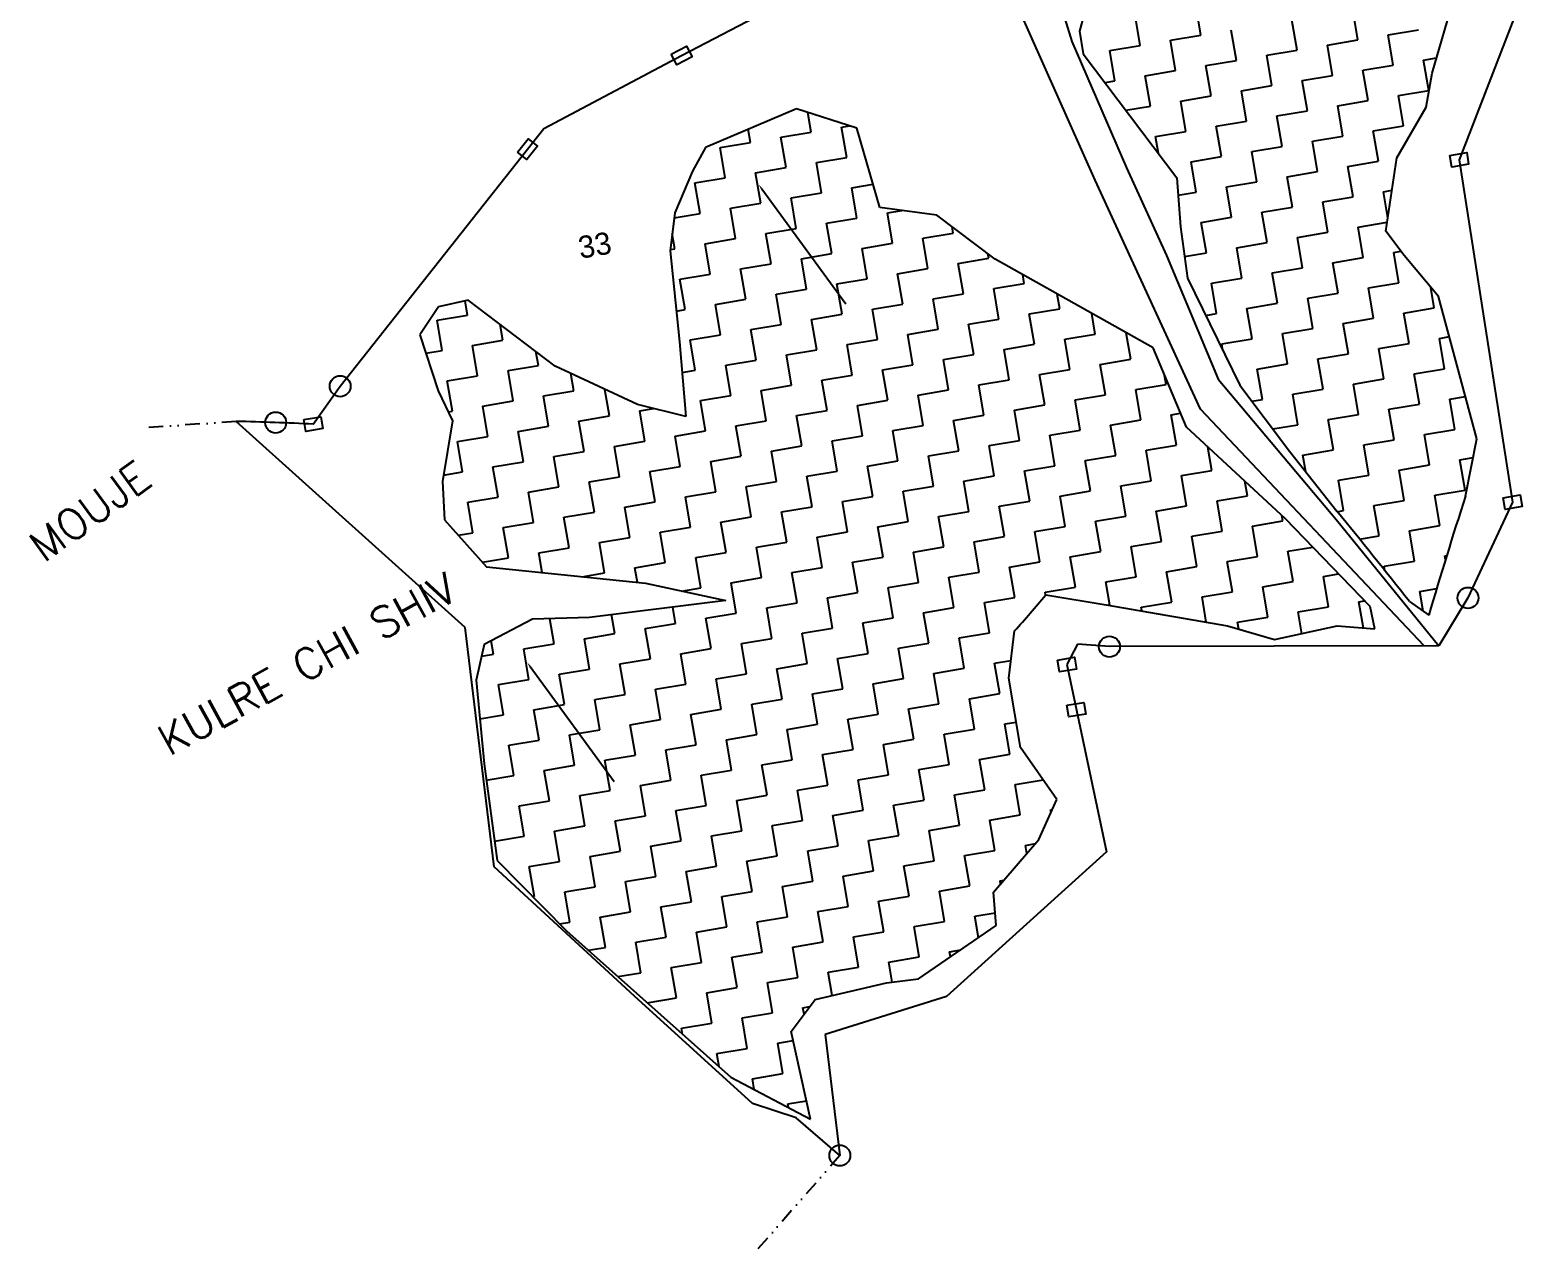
# Model space of a CAD drawing. Header units: metres. Extents: x 354410 to 356152, y 1750270 to 1752236.
# Drawn here: x 355233 to 355754, y 1750270 to 1750694 of the extents above; entities that cross this region are included whole.
import ezdxf

# ---------------------------------------------------------------- set-up
doc = ezdxf.new("R2010")
doc.units = ezdxf.units.M
doc.linetypes.add('DIVIDE', pattern=[1.25, 0.5, -0.25, 0, -0.25, 0, -0.25])
for name, color, linetype in [('POLY_HATCH', 12, 'Continuous'), ('POLY_ROAD', 30, 'Continuous'), ('SYM_ARROW', 1, 'Continuous'), ('TEXT_MAPOUT', 7, 'Continuous'), ('TEXT_PARCEL', 7, 'Continuous'), ('V_BOUND_LINE', 7, 'Continuous'), ('V_DIVIDE_LINE', 7, 'DIVIDE')]:
    doc.layers.add(name, color=color, linetype=linetype)
doc.styles.get("Standard").update_dxf_attribs({"font": 'simplex.shx'})
doc.styles.add('TEXT_MAP', font='')
doc.styles.get('TEXT_MAP').set_extended_font_data('Kruti Dev 050')

msp = doc.modelspace()

# ---------------------------------------------------------------- linework, layer by layer
for points in [[(355455.61, 1750686.05), (355460.87, 1750688.8), (355462.78, 1750685.16), (355457.51, 1750682.41)], [(355402.31, 1750652.05), (355405.99, 1750656.72), (355409.21, 1750654.17), (355405.53, 1750649.51)], [(355725.4, 1750650.93), (355731.26, 1750651.92), (355731.94, 1750647.87), (355726.09, 1750646.88)], [(355328.24, 1750559.36), (355334.1, 1750560.34), (355334.78, 1750556.29), (355328.92, 1750555.3)], [(355743.92, 1750532.27), (355749.77, 1750533.26), (355750.46, 1750529.21), (355744.6, 1750528.22)], [(355589.44, 1750475.99), (355595.3, 1750476.97), (355595.98, 1750472.92), (355590.12, 1750471.93)], [(355592.73, 1750460.37), (355598.59, 1750461.36), (355599.27, 1750457.3), (355593.41, 1750456.31)]]:
    msp.add_lwpolyline(points, close=True)
for centre in [(355340.85, 1750570.95), (355318.5, 1750558.35), (355731.71, 1750497.57), (355607.44, 1750480.67), (355514.02, 1750304.28)]:
    msp.add_circle(centre, 3.63)
at = {"layer": 'POLY_HATCH'}
for p, q in [((355600.02, 1750705.23), (355597.08, 1750694.02)), ((355719.3, 1750679.52), (355727.01, 1750706.13)), ((355597.08, 1750694.02), (355598.4, 1750686.2)), ((355598.4, 1750686.2), (355630.83, 1750643.16)), ((355717.22, 1750667.7), (355719.3, 1750679.52)), ((355498.99, 1750667.11), (355467.45, 1750653.75)), ((355519.96, 1750660.46), (355498.99, 1750667.11)), ((355707.06, 1750650.17), (355717.22, 1750667.7)), ((355527.84, 1750632.85), (355519.96, 1750660.46)), ((355467.45, 1750653.75), (355462.95, 1750645.48)), ((355703.23, 1750624.67), (355707.06, 1750650.17)), ((355462.95, 1750645.48), (355456.8, 1750631.05)), ((355630.83, 1750643.16), (355632.08, 1750626.22)), ((355547.58, 1750630.29), (355527.84, 1750632.85)), ((355456.8, 1750631.05), (355455.26, 1750617.92)), ((355567.87, 1750614.96), (355547.58, 1750630.29)), ((355632.08, 1750626.22), (355634.54, 1750608.41)), ((355709.62, 1750616.26), (355703.23, 1750624.67)), ((355455.26, 1750617.92), (355458.45, 1750586.31)), ((355622.55, 1750584.22), (355567.87, 1750614.96)), ((355721.52, 1750602.01), (355709.62, 1750616.26)), ((355634.54, 1750608.41), (355652.61, 1750571.27)), ((355734.81, 1750552.75), (355721.52, 1750602.01)), ((355374.87, 1750598.46), (355368.45, 1750588.8)), ((355385.21, 1750600.74), (355374.87, 1750598.46)), ((355415.34, 1750577.96), (355385.21, 1750600.74)), ((355368.45, 1750588.8), (355374.8, 1750569.32)), ((355458.45, 1750586.31), (355460.68, 1750560.42)), ((355634.17, 1750556.7), (355622.55, 1750584.22)), ((355443.89, 1750564.56), (355415.34, 1750577.96)), ((355652.61, 1750571.27), (355669.88, 1750548.46)), ((355374.8, 1750569.32), (355379.77, 1750558.9)), ((355460.68, 1750560.42), (355443.89, 1750564.56)), ((355379.77, 1750558.9), (355376.34, 1750537.96)), ((355668.49, 1750524.98), (355634.17, 1750556.7)), ((355730.84, 1750532.85), (355734.81, 1750552.75)), ((355669.88, 1750548.46), (355686.26, 1750527.65)), ((355376.34, 1750537.96), (355376.97, 1750524.67)), ((355376.97, 1750524.67), (355391.52, 1750508.37)), ((355697.76, 1750494.55), (355668.49, 1750524.98)), ((355391.52, 1750508.37), (355446.66, 1750502.67)), ((355446.66, 1750502.67), (355474.5, 1750496.65)), ((355585.35, 1750498.64), (355606.31, 1750495.22)), ((355474.5, 1750496.65), (355427.21, 1750490.81)), ((355606.31, 1750495.22), (355648.32, 1750487.84)), ((355699.46, 1750486.82), (355697.76, 1750494.55)), ((355711.41, 1750496.32), (355718.12, 1750491.55)), ((355407.47, 1750490.16), (355390.7, 1750481.43)), ((355427.21, 1750490.81), (355407.47, 1750490.16)), ((355648.32, 1750487.84), (355664.68, 1750483.1)), ((355664.68, 1750483.1), (355686.41, 1750487.83)), ((355686.41, 1750487.83), (355699.46, 1750486.82)), ((355390.7, 1750481.43), (355387.96, 1750469.03)), ((355572.53, 1750469.69), (355574.59, 1750486.11)), ((355387.96, 1750469.03), (355390.71, 1750440.01)), ((355576.58, 1750445.72), (355572.53, 1750469.69)), ((355589.23, 1750427.7), (355576.58, 1750445.72)), ((355390.71, 1750440.01), (355395.3, 1750406.49)), ((355582.99, 1750413.78), (355589.23, 1750427.7)), ((355567.29, 1750395.59), (355582.99, 1750413.78)), ((355395.3, 1750406.49), (355419.26, 1750382.13)), ((355568.18, 1750383.95), (355567.29, 1750395.59)), ((355541.26, 1750365.47), (355568.18, 1750383.95)), ((355419.26, 1750382.13), (355476.2, 1750331.45)), ((355505.45, 1750358.36), (355530.22, 1750364.15)), ((355530.22, 1750364.15), (355541.26, 1750365.47)), ((355497.12, 1750347.31), (355505.45, 1750358.36)), ((355503.88, 1750316.83), (355497.12, 1750347.31)), ((355476.2, 1750331.45), (355503.88, 1750316.83))]:
    msp.add_line(p, q, dxfattribs=at)
at = {"layer": 'POLY_HATCH', "linetype": 'Continuous'}
for p, q in [((355639.14, 1750692.64), (355637.36, 1750703.17)), ((355693.53, 1750691), (355691.75, 1750701.52)), ((355618.09, 1750689.09), (355616.31, 1750699.61)), ((355672.48, 1750687.45), (355670.71, 1750697.97)), ((355628.61, 1750690.87), (355639.14, 1750692.64)), ((355630.39, 1750680.34), (355628.61, 1750690.87)), ((355651.44, 1750683.9), (355649.66, 1750694.42)), ((355683.01, 1750689.22), (355693.53, 1750691)), ((355704.05, 1750692.78), (355714.58, 1750694.55)), ((355705.83, 1750682.25), (355704.05, 1750692.78)), ((355607.57, 1750687.31), (355618.09, 1750689.09)), ((355609.34, 1750676.79), (355607.57, 1750687.31)), ((355661.96, 1750685.67), (355672.48, 1750687.45)), ((355663.74, 1750675.15), (355661.96, 1750685.67)), ((355684.78, 1750678.7), (355683.01, 1750689.22)), ((355716.35, 1750684.03), (355720.82, 1750684.78)), ((355619.87, 1750678.57), (355630.39, 1750680.34)), ((355640.91, 1750682.12), (355651.44, 1750683.9)), ((355642.69, 1750671.6), (355640.91, 1750682.12)), ((355695.31, 1750680.48), (355705.83, 1750682.25)), ((355697.08, 1750669.95), (355695.31, 1750680.48)), ((355718.13, 1750673.51), (355716.35, 1750684.03)), ((355605.93, 1750676.21), (355609.34, 1750676.79)), ((355621.64, 1750668.04), (355619.87, 1750678.57)), ((355653.21, 1750673.37), (355663.74, 1750675.15)), ((355674.26, 1750676.93), (355684.78, 1750678.7)), ((355676.04, 1750666.4), (355674.26, 1750676.93)), ((355632.17, 1750669.82), (355642.69, 1750671.6)), ((355633.94, 1750659.3), (355632.17, 1750669.82)), ((355654.99, 1750662.85), (355653.21, 1750673.37)), ((355686.56, 1750668.18), (355697.08, 1750669.95)), ((355707.61, 1750671.73), (355718.13, 1750673.51)), ((355709.38, 1750661.21), (355707.61, 1750671.73)), ((355504.11, 1750659.03), (355502.96, 1750665.85)), ((355613.16, 1750666.61), (355621.64, 1750668.04)), ((355665.51, 1750664.63), (355676.04, 1750666.4)), ((355667.29, 1750654.1), (355665.51, 1750664.63)), ((355688.34, 1750657.65), (355686.56, 1750668.18)), ((355483.06, 1750655.48), (355482.29, 1750660.03)), ((355493.58, 1750657.25), (355504.11, 1750659.03)), ((355514.63, 1750660.8), (355517.41, 1750661.27)), ((355516.41, 1750650.28), (355514.63, 1750660.8)), ((355623.42, 1750657.52), (355633.94, 1750659.3)), ((355644.47, 1750661.07), (355654.99, 1750662.85)), ((355646.24, 1750650.55), (355644.47, 1750661.07)), ((355698.86, 1750659.43), (355709.38, 1750661.21)), ((355700.64, 1750648.91), (355698.86, 1750659.43)), ((355472.54, 1750653.7), (355483.06, 1750655.48)), ((355474.31, 1750643.18), (355472.54, 1750653.7)), ((355495.36, 1750646.73), (355493.58, 1750657.25)), ((355624.4, 1750651.68), (355623.42, 1750657.52)), ((355656.77, 1750652.33), (355667.29, 1750654.1)), ((355677.81, 1750655.88), (355688.34, 1750657.65)), ((355679.59, 1750645.35), (355677.81, 1750655.88)), ((355505.88, 1750648.51), (355516.41, 1750650.28)), ((355507.66, 1750637.98), (355505.88, 1750648.51)), ((355635.72, 1750648.77), (355646.24, 1750650.55)), ((355637.5, 1750638.25), (355635.72, 1750648.77)), ((355658.54, 1750641.8), (355656.77, 1750652.33)), ((355690.11, 1750647.13), (355700.64, 1750648.91)), ((355463.79, 1750641.4), (355474.31, 1750643.18)), ((355484.84, 1750644.95), (355495.36, 1750646.73)), ((355486.61, 1750634.43), (355484.84, 1750644.95)), ((355669.07, 1750643.58), (355679.59, 1750645.35)), ((355670.84, 1750633.05), (355669.07, 1750643.58)), ((355691.89, 1750636.61), (355690.11, 1750647.13)), ((355465.57, 1750630.88), (355463.79, 1750641.4)), ((355497.14, 1750636.21), (355507.66, 1750637.98)), ((355518.18, 1750639.76), (355525.52, 1750641)), ((355519.96, 1750629.23), (355518.18, 1750639.76)), ((355631.27, 1750637.2), (355637.5, 1750638.25)), ((355648.02, 1750640.03), (355658.54, 1750641.8)), ((355649.79, 1750629.5), (355648.02, 1750640.03)), ((355702.41, 1750638.38), (355705.37, 1750638.88)), ((355703.93, 1750629.37), (355702.41, 1750638.38)), ((355476.09, 1750632.65), (355486.61, 1750634.43)), ((355477.87, 1750622.13), (355476.09, 1750632.65)), ((355498.91, 1750625.68), (355497.14, 1750636.21)), ((355660.32, 1750631.28), (355670.84, 1750633.05)), ((355681.37, 1750634.83), (355691.89, 1750636.61)), ((355683.14, 1750624.31), (355681.37, 1750634.83)), ((355456.6, 1750629.36), (355465.57, 1750630.88)), ((355509.44, 1750627.46), (355519.96, 1750629.23)), ((355511.21, 1750616.93), (355509.44, 1750627.46)), ((355530.48, 1750631.01), (355535.51, 1750631.86)), ((355532.26, 1750620.49), (355530.48, 1750631.01)), ((355639.27, 1750627.73), (355649.79, 1750629.5)), ((355641.05, 1750617.2), (355639.27, 1750627.73)), ((355662.09, 1750620.76), (355660.32, 1750631.28)), ((355693.67, 1750626.08), (355703.69, 1750627.78)), ((355456.82, 1750618.58), (355455.95, 1750623.75)), ((355467.34, 1750620.35), (355477.87, 1750622.13)), ((355488.39, 1750623.91), (355498.91, 1750625.68)), ((355490.17, 1750613.38), (355488.39, 1750623.91)), ((355542.78, 1750622.26), (355553.31, 1750624.04)), ((355544.56, 1750611.74), (355542.78, 1750622.26)), ((355553.31, 1750624.04), (355552.93, 1750626.25)), ((355672.62, 1750622.53), (355683.14, 1750624.31)), ((355674.39, 1750612.01), (355672.62, 1750622.53)), ((355695.44, 1750615.56), (355693.67, 1750626.08)), ((355455.31, 1750618.32), (355456.82, 1750618.58)), ((355469.12, 1750609.83), (355467.34, 1750620.35)), ((355500.69, 1750615.16), (355511.21, 1750616.93)), ((355521.74, 1750618.71), (355532.26, 1750620.49)), ((355523.51, 1750608.19), (355521.74, 1750618.71)), ((355565.61, 1750615.29), (355565.34, 1750616.87)), ((355633.5, 1750615.93), (355641.05, 1750617.2)), ((355651.57, 1750618.98), (355662.09, 1750620.76)), ((355653.35, 1750608.46), (355651.57, 1750618.98)), ((355705.96, 1750617.34), (355708.48, 1750617.76)), ((355707.74, 1750606.81), (355705.96, 1750617.34)), ((355479.64, 1750611.61), (355490.17, 1750613.38)), ((355481.42, 1750601.08), (355479.64, 1750611.61)), ((355502.47, 1750604.63), (355500.69, 1750615.16)), ((355534.04, 1750609.96), (355544.56, 1750611.74)), ((355555.08, 1750613.52), (355565.61, 1750615.29)), ((355556.86, 1750602.99), (355555.08, 1750613.52)), ((355663.87, 1750610.23), (355674.39, 1750612.01)), ((355684.92, 1750613.78), (355695.44, 1750615.56)), ((355686.69, 1750603.26), (355684.92, 1750613.78)), ((355458.6, 1750608.05), (355469.12, 1750609.83)), ((355460.37, 1750597.53), (355458.6, 1750608.05)), ((355512.99, 1750606.41), (355523.51, 1750608.19)), ((355514.77, 1750595.89), (355512.99, 1750606.41)), ((355535.81, 1750599.44), (355534.04, 1750609.96)), ((355567.38, 1750604.77), (355577.91, 1750606.55)), ((355577.91, 1750606.55), (355577.39, 1750609.61)), ((355642.82, 1750606.68), (355653.35, 1750608.46)), ((355644.6, 1750596.16), (355642.82, 1750606.68)), ((355665.65, 1750599.71), (355663.87, 1750610.23)), ((355697.22, 1750605.04), (355707.74, 1750606.81)), ((355470.9, 1750599.31), (355481.42, 1750601.08)), ((355491.94, 1750602.86), (355502.47, 1750604.63)), ((355493.72, 1750592.34), (355491.94, 1750602.86)), ((355546.34, 1750601.22), (355556.86, 1750602.99)), ((355548.11, 1750590.69), (355546.34, 1750601.22)), ((355569.16, 1750594.25), (355567.38, 1750604.77)), ((355590.21, 1750597.8), (355589.35, 1750602.88)), ((355676.17, 1750601.48), (355686.69, 1750603.26)), ((355677.95, 1750590.96), (355676.17, 1750601.48)), ((355698.99, 1750594.51), (355697.22, 1750605.04)), ((355720.04, 1750598.07), (355718.83, 1750605.23)), ((355384.93, 1750595.62), (355384.11, 1750600.5)), ((355457.37, 1750597.02), (355460.37, 1750597.53)), ((355472.67, 1750588.78), (355470.9, 1750599.31)), ((355504.24, 1750594.11), (355514.77, 1750595.89)), ((355525.29, 1750597.66), (355535.81, 1750599.44)), ((355527.07, 1750587.14), (355525.29, 1750597.66)), ((355579.68, 1750596.02), (355590.21, 1750597.8)), ((355581.46, 1750585.5), (355579.68, 1750596.02)), ((355602.51, 1750589.05), (355601.31, 1750596.16)), ((355640.82, 1750595.52), (355644.6, 1750596.16)), ((355655.12, 1750597.93), (355665.65, 1750599.71)), ((355656.9, 1750587.41), (355655.12, 1750597.93)), ((355709.52, 1750596.29), (355720.04, 1750598.07)), ((355711.29, 1750585.77), (355709.52, 1750596.29)), ((355374.41, 1750593.84), (355384.93, 1750595.62)), ((355376.18, 1750583.32), (355374.41, 1750593.84)), ((355397.23, 1750586.87), (355396.31, 1750592.35)), ((355483.19, 1750590.56), (355493.72, 1750592.34)), ((355484.97, 1750580.04), (355483.19, 1750590.56)), ((355506.02, 1750583.59), (355504.24, 1750594.11)), ((355537.59, 1750588.92), (355548.11, 1750590.69)), ((355558.64, 1750592.47), (355569.16, 1750594.25)), ((355560.41, 1750581.95), (355558.64, 1750592.47)), ((355667.42, 1750589.18), (355677.95, 1750590.96)), ((355688.47, 1750592.74), (355698.99, 1750594.51)), ((355690.25, 1750582.21), (355688.47, 1750592.74)), ((355386.71, 1750585.1), (355397.23, 1750586.87)), ((355462.15, 1750587.01), (355472.67, 1750588.78)), ((355463.92, 1750576.48), (355462.15, 1750587.01)), ((355516.54, 1750585.36), (355527.07, 1750587.14)), ((355518.32, 1750574.84), (355516.54, 1750585.36)), ((355539.36, 1750578.39), (355537.59, 1750588.92)), ((355570.94, 1750583.72), (355581.46, 1750585.5)), ((355591.98, 1750587.27), (355602.51, 1750589.05)), ((355593.76, 1750576.75), (355591.98, 1750587.27)), ((355614.81, 1750580.3), (355613.26, 1750589.44)), ((355646.38, 1750585.63), (355656.9, 1750587.41)), ((355646.77, 1750583.28), (355646.38, 1750585.63)), ((355669.2, 1750578.66), (355667.42, 1750589.18)), ((355700.77, 1750583.99), (355711.29, 1750585.77)), ((355721.82, 1750587.54), (355725.27, 1750588.13)), ((355723.59, 1750577.02), (355721.82, 1750587.54)), ((355370.55, 1750582.37), (355376.18, 1750583.32)), ((355388.48, 1750574.57), (355386.71, 1750585.1)), ((355409.53, 1750578.13), (355408.71, 1750582.97)), ((355495.49, 1750581.81), (355506.02, 1750583.59)), ((355497.27, 1750571.29), (355495.49, 1750581.81)), ((355549.89, 1750580.17), (355560.41, 1750581.95)), ((355551.66, 1750569.65), (355549.89, 1750580.17)), ((355572.71, 1750573.2), (355570.94, 1750583.72)), ((355604.28, 1750578.53), (355614.81, 1750580.3)), ((355679.72, 1750580.44), (355690.25, 1750582.21)), ((355681.5, 1750569.91), (355679.72, 1750580.44)), ((355702.55, 1750573.47), (355700.77, 1750583.99)), ((355399.01, 1750576.35), (355409.53, 1750578.13)), ((355400.78, 1750565.83), (355399.01, 1750576.35)), ((355421.83, 1750569.38), (355420.82, 1750575.39)), ((355459.36, 1750575.71), (355463.92, 1750576.48)), ((355474.45, 1750578.26), (355484.97, 1750580.04)), ((355476.22, 1750567.74), (355474.45, 1750578.26)), ((355528.84, 1750576.62), (355539.36, 1750578.39)), ((355530.62, 1750566.09), (355528.84, 1750576.62)), ((355583.24, 1750574.97), (355593.76, 1750576.75)), ((355585.01, 1750564.45), (355583.24, 1750574.97)), ((355606.06, 1750568), (355604.28, 1750578.53)), ((355658.68, 1750576.88), (355669.2, 1750578.66)), ((355660.45, 1750566.36), (355658.68, 1750576.88)), ((355713.07, 1750575.24), (355723.59, 1750577.02)), ((355714.85, 1750564.72), (355713.07, 1750575.24)), ((355377.96, 1750572.8), (355388.48, 1750574.57)), ((355379.74, 1750562.27), (355377.96, 1750572.8)), ((355434.13, 1750560.63), (355432.57, 1750569.87)), ((355486.75, 1750569.51), (355497.27, 1750571.29)), ((355507.79, 1750573.06), (355518.32, 1750574.84)), ((355509.57, 1750562.54), (355507.79, 1750573.06)), ((355562.19, 1750571.42), (355572.71, 1750573.2)), ((355563.96, 1750560.9), (355562.19, 1750571.42)), ((355616.58, 1750569.78), (355627.11, 1750571.56)), ((355618.36, 1750559.26), (355616.58, 1750569.78)), ((355627.11, 1750571.56), (355626.58, 1750574.67)), ((355670.98, 1750568.14), (355681.5, 1750569.91)), ((355692.02, 1750571.69), (355702.55, 1750573.47)), ((355693.8, 1750561.17), (355692.02, 1750571.69)), ((355390.26, 1750564.05), (355400.78, 1750565.83)), ((355411.31, 1750567.6), (355421.83, 1750569.38)), ((355413.08, 1750557.08), (355411.31, 1750567.6)), ((355465.7, 1750565.96), (355476.22, 1750567.74)), ((355467.48, 1750555.44), (355465.7, 1750565.96)), ((355488.52, 1750558.99), (355486.75, 1750569.51)), ((355520.09, 1750564.32), (355530.62, 1750566.09)), ((355541.14, 1750567.87), (355551.66, 1750569.65)), ((355542.92, 1750557.35), (355541.14, 1750567.87)), ((355595.53, 1750566.23), (355606.06, 1750568)), ((355597.31, 1750555.7), (355595.53, 1750566.23)), ((355656.8, 1750565.74), (355660.45, 1750566.36)), ((355672.75, 1750557.61), (355670.98, 1750568.14)), ((355704.32, 1750562.94), (355714.85, 1750564.72)), ((355725.37, 1750566.5), (355730.85, 1750567.42)), ((355727.15, 1750555.97), (355725.37, 1750566.5)), ((355378.28, 1750562.03), (355379.74, 1750562.27)), ((355392.04, 1750553.53), (355390.26, 1750564.05)), ((355423.61, 1750558.85), (355434.13, 1750560.63)), ((355444.65, 1750562.41), (355449.38, 1750563.2)), ((355446.43, 1750551.88), (355444.65, 1750562.41)), ((355499.05, 1750560.76), (355509.57, 1750562.54)), ((355500.82, 1750550.24), (355499.05, 1750560.76)), ((355521.87, 1750553.79), (355520.09, 1750564.32)), ((355553.44, 1750559.12), (355563.96, 1750560.9)), ((355574.49, 1750562.67), (355585.01, 1750564.45)), ((355576.26, 1750552.15), (355574.49, 1750562.67)), ((355628.88, 1750561.03), (355632.11, 1750561.58)), ((355630.66, 1750550.51), (355628.88, 1750561.03)), ((355683.28, 1750559.39), (355693.8, 1750561.17)), ((355685.05, 1750548.87), (355683.28, 1750559.39)), ((355706.1, 1750552.42), (355704.32, 1750562.94)), ((355402.56, 1750555.3), (355413.08, 1750557.08)), ((355404.34, 1750544.78), (355402.56, 1750555.3)), ((355425.38, 1750548.33), (355423.61, 1750558.85)), ((355456.95, 1750553.66), (355467.48, 1750555.44)), ((355478, 1750557.21), (355488.52, 1750558.99)), ((355479.78, 1750546.69), (355478, 1750557.21)), ((355532.39, 1750555.57), (355542.92, 1750557.35)), ((355534.17, 1750545.05), (355532.39, 1750555.57)), ((355555.22, 1750548.6), (355553.44, 1750559.12)), ((355586.79, 1750553.93), (355597.31, 1750555.7)), ((355607.83, 1750557.48), (355618.36, 1750559.26)), ((355609.61, 1750546.96), (355607.83, 1750557.48)), ((355664.06, 1750556.15), (355672.75, 1750557.61)), ((355716.62, 1750554.2), (355727.15, 1750555.97)), ((355718.4, 1750543.67), (355716.62, 1750554.2)), ((355381.51, 1750551.75), (355392.04, 1750553.53)), ((355383.29, 1750541.23), (355381.51, 1750551.75)), ((355435.91, 1750550.11), (355446.43, 1750551.88)), ((355437.68, 1750539.58), (355435.91, 1750550.11)), ((355458.73, 1750543.14), (355456.95, 1750553.66)), ((355490.3, 1750548.46), (355500.82, 1750550.24)), ((355511.35, 1750552.02), (355521.87, 1750553.79)), ((355513.12, 1750541.49), (355511.35, 1750552.02)), ((355565.74, 1750550.38), (355576.26, 1750552.15)), ((355567.52, 1750539.85), (355565.74, 1750550.38)), ((355588.56, 1750543.4), (355586.79, 1750553.93)), ((355620.13, 1750548.73), (355630.66, 1750550.51)), ((355642.96, 1750541.76), (355641.6, 1750549.84)), ((355674.53, 1750547.09), (355685.05, 1750548.87)), ((355695.58, 1750550.64), (355706.1, 1750552.42)), ((355697.35, 1750540.12), (355695.58, 1750550.64)), ((355393.81, 1750543), (355404.34, 1750544.78)), ((355414.86, 1750546.55), (355425.38, 1750548.33)), ((355416.64, 1750536.03), (355414.86, 1750546.55)), ((355469.25, 1750544.91), (355479.78, 1750546.69)), ((355471.03, 1750534.39), (355469.25, 1750544.91)), ((355492.08, 1750537.94), (355490.3, 1750548.46)), ((355523.65, 1750543.27), (355534.17, 1750545.05)), ((355544.69, 1750546.82), (355555.22, 1750548.6)), ((355546.47, 1750536.3), (355544.69, 1750546.82)), ((355599.09, 1750545.18), (355609.61, 1750546.96)), ((355600.86, 1750534.66), (355599.09, 1750545.18)), ((355621.91, 1750538.21), (355620.13, 1750548.73)), ((355675.5, 1750541.31), (355674.53, 1750547.09)), ((355707.88, 1750541.9), (355718.4, 1750543.67)), ((355728.92, 1750545.45), (355733.51, 1750546.22)), ((355730.7, 1750534.92), (355728.92, 1750545.45)), ((355376.69, 1750540.11), (355383.29, 1750541.23)), ((355395.59, 1750532.48), (355393.81, 1750543)), ((355427.16, 1750537.81), (355437.68, 1750539.58)), ((355448.21, 1750541.36), (355458.73, 1750543.14)), ((355449.98, 1750530.84), (355448.21, 1750541.36)), ((355502.6, 1750539.72), (355513.12, 1750541.49)), ((355504.38, 1750529.19), (355502.6, 1750539.72)), ((355525.42, 1750532.75), (355523.65, 1750543.27)), ((355556.99, 1750538.08), (355567.52, 1750539.85)), ((355578.04, 1750541.63), (355588.56, 1750543.4)), ((355579.82, 1750531.1), (355578.04, 1750541.63)), ((355632.43, 1750539.99), (355642.96, 1750541.76)), ((355634.21, 1750529.46), (355632.43, 1750539.99)), ((355686.83, 1750538.34), (355697.35, 1750540.12)), ((355709.65, 1750531.37), (355707.88, 1750541.9)), ((355406.11, 1750534.25), (355416.64, 1750536.03)), ((355407.89, 1750523.73), (355406.11, 1750534.25)), ((355428.94, 1750527.28), (355427.16, 1750537.81)), ((355460.51, 1750532.61), (355471.03, 1750534.39)), ((355481.55, 1750536.17), (355492.08, 1750537.94)), ((355483.33, 1750525.64), (355481.55, 1750536.17)), ((355535.95, 1750534.52), (355546.47, 1750536.3)), ((355537.72, 1750524), (355535.95, 1750534.52)), ((355558.77, 1750527.55), (355556.99, 1750538.08)), ((355590.34, 1750532.88), (355600.86, 1750534.66)), ((355611.39, 1750536.43), (355621.91, 1750538.21)), ((355613.16, 1750525.91), (355611.39, 1750536.43)), ((355655.26, 1750533.01), (355654.42, 1750537.98)), ((355688.6, 1750527.82), (355686.83, 1750538.34)), ((355720.17, 1750533.15), (355730.7, 1750534.92)), ((355385.06, 1750530.7), (355395.59, 1750532.48)), ((355386.84, 1750520.18), (355385.06, 1750530.7)), ((355439.46, 1750529.06), (355449.98, 1750530.84)), ((355441.23, 1750518.54), (355439.46, 1750529.06)), ((355462.28, 1750522.09), (355460.51, 1750532.61)), ((355493.85, 1750527.42), (355504.38, 1750529.19)), ((355514.9, 1750530.97), (355525.42, 1750532.75)), ((355516.68, 1750520.45), (355514.9, 1750530.97)), ((355569.29, 1750529.33), (355579.82, 1750531.1)), ((355571.07, 1750518.8), (355569.29, 1750529.33)), ((355592.12, 1750522.36), (355590.34, 1750532.88)), ((355623.69, 1750527.69), (355634.21, 1750529.46)), ((355644.73, 1750531.24), (355655.26, 1750533.01)), ((355646.51, 1750520.71), (355644.73, 1750531.24)), ((355699.13, 1750529.6), (355709.65, 1750531.37)), ((355700.9, 1750519.07), (355699.13, 1750529.6)), ((355721.95, 1750522.63), (355720.17, 1750533.15)), ((355397.36, 1750521.96), (355407.89, 1750523.73)), ((355418.41, 1750525.51), (355428.94, 1750527.28)), ((355420.19, 1750514.98), (355418.41, 1750525.51)), ((355472.81, 1750523.87), (355483.33, 1750525.64)), ((355474.58, 1750513.34), (355472.81, 1750523.87)), ((355495.63, 1750516.89), (355493.85, 1750527.42)), ((355527.2, 1750522.22), (355537.72, 1750524)), ((355548.25, 1750525.78), (355558.77, 1750527.55)), ((355550.02, 1750515.25), (355548.25, 1750525.78)), ((355602.64, 1750524.13), (355613.16, 1750525.91)), ((355604.42, 1750513.61), (355602.64, 1750524.13)), ((355625.46, 1750517.16), (355623.69, 1750527.69)), ((355657.03, 1750522.49), (355667.56, 1750524.27)), ((355667.56, 1750524.27), (355667.24, 1750526.13)), ((355686.42, 1750527.45), (355688.6, 1750527.82)), ((355381.75, 1750519.32), (355386.84, 1750520.18)), ((355399.14, 1750511.43), (355397.36, 1750521.96)), ((355430.71, 1750516.76), (355441.23, 1750518.54)), ((355451.76, 1750520.31), (355462.28, 1750522.09)), ((355453.53, 1750509.79), (355451.76, 1750520.31)), ((355506.15, 1750518.67), (355516.68, 1750520.45)), ((355507.93, 1750508.15), (355506.15, 1750518.67)), ((355528.98, 1750511.7), (355527.2, 1750522.22)), ((355560.55, 1750517.03), (355571.07, 1750518.8)), ((355581.59, 1750520.58), (355592.12, 1750522.36)), ((355583.37, 1750510.06), (355581.59, 1750520.58)), ((355635.99, 1750518.94), (355646.51, 1750520.71)), ((355637.76, 1750508.42), (355635.99, 1750518.94)), ((355658.81, 1750511.97), (355657.03, 1750522.49)), ((355694.11, 1750517.93), (355700.9, 1750519.07)), ((355711.43, 1750520.85), (355721.95, 1750522.63)), ((355713.2, 1750510.33), (355711.43, 1750520.85)), ((355409.66, 1750513.21), (355420.19, 1750514.98)), ((355410.82, 1750506.37), (355409.66, 1750513.21)), ((355432.49, 1750506.24), (355430.71, 1750516.76)), ((355464.06, 1750511.57), (355474.58, 1750513.34)), ((355485.11, 1750515.12), (355495.63, 1750516.89)), ((355486.88, 1750504.59), (355485.11, 1750515.12)), ((355539.5, 1750513.48), (355550.02, 1750515.25)), ((355541.28, 1750502.95), (355539.5, 1750513.48)), ((355562.32, 1750506.5), (355560.55, 1750517.03)), ((355593.89, 1750511.83), (355604.42, 1750513.61)), ((355614.94, 1750515.39), (355625.46, 1750517.16)), ((355616.72, 1750504.86), (355614.94, 1750515.39)), ((355669.33, 1750513.74), (355677.91, 1750515.19)), ((355671.11, 1750503.22), (355669.33, 1750513.74)), ((355390.14, 1750509.91), (355399.14, 1750511.43)), ((355443.01, 1750508.01), (355453.53, 1750509.79)), ((355443.86, 1750502.96), (355443.01, 1750508.01)), ((355465.83, 1750501.04), (355464.06, 1750511.57)), ((355497.4, 1750506.37), (355507.93, 1750508.15)), ((355518.45, 1750509.92), (355528.98, 1750511.7)), ((355520.23, 1750499.4), (355518.45, 1750509.92)), ((355572.85, 1750508.28), (355583.37, 1750510.06)), ((355574.62, 1750497.76), (355572.85, 1750508.28)), ((355595.67, 1750501.31), (355593.89, 1750511.83)), ((355627.24, 1750506.64), (355637.76, 1750508.42)), ((355648.29, 1750510.19), (355658.81, 1750511.97)), ((355650.06, 1750499.67), (355648.29, 1750510.19)), ((355702.68, 1750508.55), (355713.2, 1750510.33)), ((355702.95, 1750506.97), (355702.68, 1750508.55)), ((355723.73, 1750512.1), (355724.32, 1750512.2)), ((355723.93, 1750510.91), (355723.73, 1750512.1)), ((355424.76, 1750504.93), (355432.49, 1750506.24)), ((355476.36, 1750502.82), (355486.88, 1750504.59)), ((355478.13, 1750492.29), (355476.36, 1750502.82)), ((355499.18, 1750495.85), (355497.4, 1750506.37)), ((355530.75, 1750501.18), (355541.28, 1750502.95)), ((355551.8, 1750504.73), (355562.32, 1750506.5)), ((355553.57, 1750494.21), (355551.8, 1750504.73)), ((355606.19, 1750503.09), (355616.72, 1750504.86)), ((355607.56, 1750495), (355606.19, 1750503.09)), ((355629.02, 1750496.12), (355627.24, 1750506.64)), ((355660.59, 1750501.44), (355671.11, 1750503.22)), ((355681.63, 1750505), (355686.86, 1750505.88)), ((355683.41, 1750494.47), (355681.63, 1750505)), ((355459.29, 1750499.94), (355465.83, 1750501.04)), ((355509.7, 1750497.62), (355520.23, 1750499.4)), ((355511.48, 1750487.1), (355509.7, 1750497.62)), ((355532.53, 1750490.65), (355530.75, 1750501.18)), ((355564.1, 1750495.98), (355574.62, 1750497.76)), ((355585.15, 1750499.53), (355595.67, 1750501.31)), ((355585.3, 1750498.59), (355585.15, 1750499.53)), ((355639.54, 1750497.89), (355650.06, 1750499.67)), ((355641.02, 1750489.12), (355639.54, 1750497.89)), ((355662.36, 1750490.92), (355660.59, 1750501.44)), ((355714.98, 1750499.8), (355720.89, 1750500.8)), ((355716.13, 1750492.96), (355714.98, 1750499.8)), ((355436.04, 1750485.19), (355434.93, 1750491.76)), ((355457.09, 1750488.74), (355456.14, 1750494.38)), ((355467.61, 1750490.52), (355478.13, 1750492.29)), ((355488.66, 1750494.07), (355499.18, 1750495.85)), ((355490.43, 1750483.55), (355488.66, 1750494.07)), ((355543.05, 1750492.43), (355553.57, 1750494.21)), ((355544.83, 1750481.91), (355543.05, 1750492.43)), ((355565.87, 1750485.46), (355564.1, 1750495.98)), ((355618.49, 1750494.34), (355629.02, 1750496.12)), ((355618.71, 1750493.04), (355618.49, 1750494.34)), ((355672.89, 1750492.7), (355683.41, 1750494.47)), ((355674.16, 1750485.16), (355672.89, 1750492.7)), ((355693.93, 1750496.25), (355695.82, 1750496.57)), ((355695.47, 1750487.13), (355693.93, 1750496.25)), ((355414.99, 1750481.64), (355413.52, 1750490.36)), ((355446.56, 1750486.97), (355457.09, 1750488.74)), ((355448.34, 1750476.44), (355446.56, 1750486.97)), ((355469.39, 1750480), (355467.61, 1750490.52)), ((355500.96, 1750485.32), (355511.48, 1750487.1)), ((355522, 1750488.88), (355532.53, 1750490.65)), ((355523.78, 1750478.35), (355522, 1750488.88)), ((355651.84, 1750489.14), (355662.36, 1750490.92)), ((355652.25, 1750486.7), (355651.84, 1750489.14)), ((355393.95, 1750478.08), (355393.16, 1750482.71)), ((355404.47, 1750479.86), (355414.99, 1750481.64)), ((355425.52, 1750483.41), (355436.04, 1750485.19)), ((355427.29, 1750472.89), (355425.52, 1750483.41)), ((355479.91, 1750481.77), (355490.43, 1750483.55)), ((355481.69, 1750471.25), (355479.91, 1750481.77)), ((355502.73, 1750474.8), (355500.96, 1750485.32)), ((355534.3, 1750480.13), (355544.83, 1750481.91)), ((355555.35, 1750483.68), (355565.87, 1750485.46)), ((355557.13, 1750473.16), (355555.35, 1750483.68)), ((355389.81, 1750477.39), (355393.95, 1750478.08)), ((355406.25, 1750469.34), (355404.47, 1750479.86)), ((355437.82, 1750474.67), (355448.34, 1750476.44)), ((355458.86, 1750478.22), (355469.39, 1750480)), ((355460.64, 1750467.7), (355458.86, 1750478.22)), ((355513.26, 1750476.58), (355523.78, 1750478.35)), ((355515.03, 1750466.05), (355513.26, 1750476.58)), ((355536.08, 1750469.61), (355534.3, 1750480.13)), ((355416.77, 1750471.11), (355427.29, 1750472.89)), ((355418.55, 1750460.59), (355416.77, 1750471.11)), ((355439.59, 1750464.14), (355437.82, 1750474.67)), ((355471.16, 1750469.47), (355481.69, 1750471.25)), ((355492.21, 1750473.02), (355502.73, 1750474.8)), ((355493.99, 1750462.5), (355492.21, 1750473.02)), ((355546.6, 1750471.38), (355557.13, 1750473.16)), ((355548.38, 1750460.86), (355546.6, 1750471.38)), ((355567.65, 1750474.93), (355573.31, 1750475.89)), ((355569.43, 1750464.41), (355567.65, 1750474.93)), ((355395.72, 1750467.56), (355406.25, 1750469.34)), ((355397.5, 1750457.04), (355395.72, 1750467.56)), ((355450.12, 1750465.92), (355460.64, 1750467.7)), ((355451.89, 1750455.4), (355450.12, 1750465.92)), ((355472.94, 1750458.95), (355471.16, 1750469.47)), ((355504.51, 1750464.28), (355515.03, 1750466.05)), ((355525.56, 1750467.83), (355536.08, 1750469.61)), ((355527.33, 1750457.31), (355525.56, 1750467.83)), ((355408.02, 1750458.81), (355418.55, 1750460.59)), ((355429.07, 1750462.37), (355439.59, 1750464.14)), ((355430.85, 1750451.84), (355429.07, 1750462.37)), ((355483.46, 1750460.72), (355493.99, 1750462.5)), ((355485.24, 1750450.2), (355483.46, 1750460.72)), ((355506.29, 1750453.75), (355504.51, 1750464.28)), ((355537.86, 1750459.08), (355548.38, 1750460.86)), ((355558.9, 1750462.63), (355569.43, 1750464.41)), ((355560.68, 1750452.11), (355558.9, 1750462.63)), ((355389.23, 1750455.64), (355397.5, 1750457.04)), ((355409.8, 1750448.29), (355408.02, 1750458.81)), ((355441.37, 1750453.62), (355451.89, 1750455.4)), ((355462.42, 1750457.17), (355472.94, 1750458.95)), ((355464.19, 1750446.65), (355462.42, 1750457.17)), ((355516.81, 1750455.53), (355527.33, 1750457.31)), ((355518.59, 1750445.01), (355516.81, 1750455.53)), ((355539.63, 1750448.56), (355537.86, 1750459.08)), ((355420.32, 1750450.07), (355430.85, 1750451.84)), ((355422.1, 1750439.54), (355420.32, 1750450.07)), ((355443.15, 1750443.1), (355441.37, 1750453.62)), ((355474.72, 1750448.42), (355485.24, 1750450.2)), ((355495.76, 1750451.98), (355506.29, 1750453.75)), ((355497.54, 1750441.45), (355495.76, 1750451.98)), ((355550.16, 1750450.33), (355560.68, 1750452.11)), ((355551.93, 1750439.81), (355550.16, 1750450.33)), ((355571.2, 1750453.89), (355575.09, 1750454.54)), ((355572.98, 1750443.36), (355571.2, 1750453.89)), ((355399.27, 1750446.51), (355409.8, 1750448.29)), ((355401.05, 1750435.99), (355399.27, 1750446.51)), ((355453.67, 1750444.87), (355464.19, 1750446.65)), ((355455.44, 1750434.35), (355453.67, 1750444.87)), ((355476.49, 1750437.9), (355474.72, 1750448.42)), ((355508.06, 1750443.23), (355518.59, 1750445.01)), ((355529.11, 1750446.78), (355539.63, 1750448.56)), ((355530.89, 1750436.26), (355529.11, 1750446.78)), ((355411.57, 1750437.77), (355422.1, 1750439.54)), ((355432.62, 1750441.32), (355443.15, 1750443.1)), ((355434.4, 1750430.8), (355432.62, 1750441.32)), ((355487.02, 1750439.68), (355497.54, 1750441.45)), ((355488.79, 1750429.15), (355487.02, 1750439.68)), ((355509.84, 1750432.71), (355508.06, 1750443.23)), ((355541.41, 1750438.04), (355551.93, 1750439.81)), ((355562.46, 1750441.59), (355572.98, 1750443.36)), ((355564.23, 1750431.06), (355562.46, 1750441.59)), ((355391.48, 1750434.38), (355401.05, 1750435.99)), ((355413.35, 1750427.24), (355411.57, 1750437.77)), ((355444.92, 1750432.57), (355455.44, 1750434.35)), ((355465.97, 1750436.12), (355476.49, 1750437.9)), ((355467.74, 1750425.6), (355465.97, 1750436.12)), ((355520.36, 1750434.48), (355530.89, 1750436.26)), ((355522.14, 1750423.96), (355520.36, 1750434.48)), ((355543.19, 1750427.51), (355541.41, 1750438.04)), ((355574.76, 1750432.84), (355584.47, 1750434.48)), ((355423.87, 1750429.02), (355434.4, 1750430.8)), ((355446.7, 1750422.05), (355444.92, 1750432.57)), ((355478.27, 1750427.38), (355488.79, 1750429.15)), ((355499.32, 1750430.93), (355509.84, 1750432.71)), ((355501.09, 1750420.41), (355499.32, 1750430.93)), ((355553.71, 1750429.29), (355564.23, 1750431.06)), ((355555.49, 1750418.76), (355553.71, 1750429.29)), ((355576.53, 1750422.32), (355574.76, 1750432.84)), ((355402.83, 1750425.47), (355413.35, 1750427.24)), ((355404.6, 1750414.94), (355402.83, 1750425.47)), ((355425.65, 1750418.5), (355423.87, 1750429.02)), ((355457.22, 1750423.82), (355467.74, 1750425.6)), ((355480.04, 1750416.85), (355478.27, 1750427.38)), ((355511.61, 1750422.18), (355522.14, 1750423.96)), ((355532.66, 1750425.74), (355543.19, 1750427.51)), ((355534.44, 1750415.21), (355532.66, 1750425.74)), ((355587.06, 1750424.09), (355587.66, 1750424.19)), ((355587.21, 1750423.19), (355587.06, 1750424.09)), ((355436.17, 1750420.27), (355446.7, 1750422.05)), ((355437.95, 1750409.75), (355436.17, 1750420.27)), ((355459, 1750413.3), (355457.22, 1750423.82)), ((355490.57, 1750418.63), (355501.09, 1750420.41)), ((355492.34, 1750408.11), (355490.57, 1750418.63)), ((355513.39, 1750411.66), (355511.61, 1750422.18)), ((355544.96, 1750416.99), (355555.49, 1750418.76)), ((355566.01, 1750420.54), (355576.53, 1750422.32)), ((355567.78, 1750410.02), (355566.01, 1750420.54)), ((355394.38, 1750413.22), (355404.6, 1750414.94)), ((355415.13, 1750416.72), (355425.65, 1750418.5)), ((355416.9, 1750406.2), (355415.13, 1750416.72)), ((355469.52, 1750415.08), (355480.04, 1750416.85)), ((355471.3, 1750404.55), (355469.52, 1750415.08)), ((355523.91, 1750413.44), (355534.44, 1750415.21)), ((355525.69, 1750402.91), (355523.91, 1750413.44)), ((355546.74, 1750406.46), (355544.96, 1750416.99)), ((355427.43, 1750407.97), (355437.95, 1750409.75)), ((355448.47, 1750411.53), (355459, 1750413.3)), ((355450.25, 1750401), (355448.47, 1750411.53)), ((355502.87, 1750409.88), (355513.39, 1750411.66)), ((355504.64, 1750399.36), (355502.87, 1750409.88)), ((355557.26, 1750408.24), (355567.78, 1750410.02)), ((355559.04, 1750397.72), (355557.26, 1750408.24)), ((355578.31, 1750411.79), (355581.78, 1750412.38)), ((355578.79, 1750408.92), (355578.31, 1750411.79)), ((355406.38, 1750404.42), (355416.9, 1750406.2)), ((355408.16, 1750393.9), (355406.38, 1750404.42)), ((355429.2, 1750397.45), (355427.43, 1750407.97)), ((355460.77, 1750402.78), (355471.3, 1750404.55)), ((355481.82, 1750406.33), (355492.34, 1750408.11)), ((355483.6, 1750395.81), (355481.82, 1750406.33)), ((355536.21, 1750404.69), (355546.74, 1750406.46)), ((355537.99, 1750394.16), (355536.21, 1750404.69)), ((355439.73, 1750399.23), (355450.25, 1750401)), ((355441.5, 1750388.7), (355439.73, 1750399.23)), ((355462.55, 1750392.25), (355460.77, 1750402.78)), ((355494.12, 1750397.58), (355504.64, 1750399.36)), ((355515.17, 1750401.14), (355525.69, 1750402.91)), ((355516.94, 1750390.61), (355515.17, 1750401.14)), ((355569.56, 1750399.49), (355570.84, 1750399.71)), ((355569.74, 1750398.43), (355569.56, 1750399.49)), ((355407.75, 1750393.83), (355408.16, 1750393.9)), ((355418.68, 1750395.67), (355429.2, 1750397.45)), ((355420.46, 1750385.15), (355418.68, 1750395.67)), ((355473.07, 1750394.03), (355483.6, 1750395.81)), ((355474.85, 1750383.51), (355473.07, 1750394.03)), ((355495.9, 1750387.06), (355494.12, 1750397.58)), ((355527.47, 1750392.39), (355537.99, 1750394.16)), ((355548.51, 1750395.94), (355559.04, 1750397.72)), ((355550.29, 1750385.42), (355548.51, 1750395.94)), ((355430.98, 1750386.93), (355441.5, 1750388.7)), ((355452.03, 1750390.48), (355462.55, 1750392.25)), ((355453.8, 1750379.95), (355452.03, 1750390.48)), ((355506.42, 1750388.84), (355516.94, 1750390.61)), ((355508.2, 1750378.31), (355506.42, 1750388.84)), ((355529.24, 1750381.86), (355527.47, 1750392.39)), ((355560.81, 1750387.19), (355567.84, 1750388.38)), ((355416.88, 1750384.55), (355420.46, 1750385.15)), ((355432.76, 1750376.4), (355430.98, 1750386.93)), ((355464.33, 1750381.73), (355474.85, 1750383.51)), ((355485.37, 1750385.28), (355495.9, 1750387.06)), ((355487.15, 1750374.76), (355485.37, 1750385.28)), ((355539.77, 1750383.64), (355550.29, 1750385.42)), ((355541.54, 1750373.12), (355539.77, 1750383.64)), ((355562.07, 1750379.76), (355560.81, 1750387.19)), ((355443.28, 1750378.18), (355453.8, 1750379.95)), ((355445.06, 1750367.65), (355443.28, 1750378.18)), ((355466.1, 1750371.21), (355464.33, 1750381.73)), ((355497.67, 1750376.54), (355508.2, 1750378.31)), ((355518.72, 1750380.09), (355529.24, 1750381.86)), ((355520.5, 1750369.57), (355518.72, 1750380.09)), ((355426.82, 1750375.4), (355432.76, 1750376.4)), ((355476.63, 1750372.98), (355487.15, 1750374.76)), ((355478.4, 1750362.46), (355476.63, 1750372.98)), ((355499.45, 1750366.01), (355497.67, 1750376.54)), ((355531.02, 1750371.34), (355541.54, 1750373.12)), ((355552.07, 1750374.89), (355555.94, 1750375.55)), ((355552.37, 1750373.1), (355552.07, 1750374.89)), ((355437.04, 1750366.3), (355445.06, 1750367.65)), ((355455.58, 1750369.43), (355466.1, 1750371.21)), ((355457.36, 1750358.91), (355455.58, 1750369.43)), ((355509.97, 1750367.79), (355520.5, 1750369.57)), ((355511.33, 1750359.73), (355509.97, 1750367.79)), ((355532.19, 1750364.38), (355531.02, 1750371.34)), ((355467.88, 1750360.68), (355478.4, 1750362.46)), ((355488.93, 1750364.24), (355499.45, 1750366.01)), ((355490.7, 1750353.71), (355488.93, 1750364.24)), ((355447.26, 1750357.2), (355457.36, 1750358.91)), ((355469.65, 1750350.16), (355467.88, 1750360.68)), ((355480.18, 1750351.94), (355490.7, 1750353.71)), ((355481.95, 1750341.41), (355480.18, 1750351.94)), ((355501.23, 1750355.49), (355503.59, 1750355.89)), ((355501.6, 1750353.25), (355501.23, 1750355.49)), ((355459.13, 1750348.38), (355469.65, 1750350.16)), ((355459.48, 1750346.33), (355459.13, 1750348.38)), ((355471.43, 1750339.64), (355481.95, 1750341.41)), ((355492.48, 1750343.19), (355497.83, 1750344.09)), ((355494.25, 1750332.67), (355492.48, 1750343.19)), ((355472.22, 1750334.99), (355471.43, 1750339.64)), ((355483.73, 1750330.89), (355494.25, 1750332.67)), ((355484.36, 1750327.13), (355483.73, 1750330.89)), ((355496.03, 1750322.14), (355502.46, 1750323.23)), ((355496.25, 1750320.86), (355496.03, 1750322.14))]:
    msp.add_line(p, q, dxfattribs=at)
at = {"layer": 'POLY_HATCH'}
for centre, radius, start, end in [((357176.21, 1750064.82), 1519.25, 162.05752, 163.68719), ((353862.38, 1749037.76), 2355.06, 38.26718, 39.24455), ((355200.7, 1750817.91), 499.89, 318.4133, 320.3066)]:
    msp.add_arc(centre, radius, start, end, dxfattribs=at)
at = {"layer": 'POLY_ROAD'}
for p, q in [((355586.38, 1750716.33), (355594.43, 1750690.5)), ((355602.54, 1750642.41), (355575.89, 1750701.96)), ((355594.43, 1750690.5), (355613.36, 1750646.69)), ((355613.36, 1750646.69), (355627.25, 1750616.31)), ((355639.06, 1750563.05), (355602.54, 1750642.41)), ((355627.25, 1750616.31), (355645.13, 1750573.42)), ((355645.13, 1750573.42), (355686.12, 1750524.58)), ((355716.52, 1750480.91), (355639.06, 1750563.05)), ((355686.12, 1750524.58), (355721.61, 1750480.92))]:
    msp.add_line(p, q, dxfattribs=at)
at = {"layer": 'SYM_ARROW'}
for points in [[(355486.94, 1750639.37), (355516.05, 1750599.55)], [(355406.68, 1750473.79), (355435.79, 1750433.96)]]:
    msp.add_lwpolyline(points, dxfattribs=at)
for points in [[(355486.7, 1750639.19), (355485.88, 1750640.82), (355487.19, 1750639.55)], [(355406.44, 1750473.61), (355405.62, 1750475.24), (355406.92, 1750473.96)]]:
    msp.add_solid(points, dxfattribs=at)
at = {"layer": 'V_BOUND_LINE'}
for p, q in [((355459.19, 1750685.6), (355566.64, 1750741.77)), ((355754.22, 1750715.52), (355728.67, 1750649.4)), ((355411.43, 1750660.29), (355459.19, 1750685.6)), ((355340.85, 1750570.95), (355411.43, 1750660.29)), ((355728.67, 1750649.4), (355747.19, 1750530.74)), ((355331.51, 1750557.82), (355340.85, 1750570.95)), ((355384.21, 1750487.26), (355304.84, 1750558.76)), ((355747.19, 1750530.74), (355731.71, 1750497.57)), ((355731.71, 1750497.57), (355721.61, 1750480.92)), ((355394.23, 1750404.35), (355384.21, 1750487.26)), ((355596.42, 1750481.52), (355592.71, 1750474.45)), ((355607.44, 1750480.67), (355596.42, 1750481.52)), ((355721.61, 1750480.92), (355607.44, 1750480.67)), ((355592.71, 1750474.45), (355606.39, 1750409.52)), ((355606.39, 1750409.52), (355550.94, 1750359.42)), ((355442.84, 1750359.51), (355394.23, 1750404.35)), ((355483.79, 1750322.27), (355442.84, 1750359.51)), ((355550.94, 1750359.42), (355508.98, 1750346.22)), ((355508.98, 1750346.22), (355514.02, 1750304.28)), ((355498.9, 1750317.35), (355483.79, 1750322.27)), ((355514.02, 1750304.28), (355498.9, 1750317.35))]:
    msp.add_line(p, q, dxfattribs=at)
msp.add_arc((355272.01, 1749237.01), 1322.15, 87.42068, 88.57715, dxfattribs=at)
at = {"layer": 'V_DIVIDE_LINE', "ltscale": 10}
for p, q in [((355304.84, 1750558.76), (355272.81, 1750556.55)), ((355514.02, 1750304.28), (355484.4, 1750270.49))]:
    msp.add_line(p, q, dxfattribs=at)

# ---------------------------------------------------------------- texts
at = {"layer": 'TEXT_MAPOUT'}
for s, height, rotation, p in [('MOUJE', 10.672, 35.9027, (355238.15, 1750509.51)), ('KULRE CHI SHIV', 10.6724, 28.6382, (355281.55, 1750442.49))]:
    msp.add_text(s, height=height, rotation=rotation, dxfattribs=at).set_placement(p)
at = {"layer": 'TEXT_PARCEL', "style": 'TEXT_MAP'}
msp.add_text('33', height=7.684, rotation=9.5806, dxfattribs=at).set_placement((355424.07, 1750615.12))

doc.saveas('drawing.dxf')
